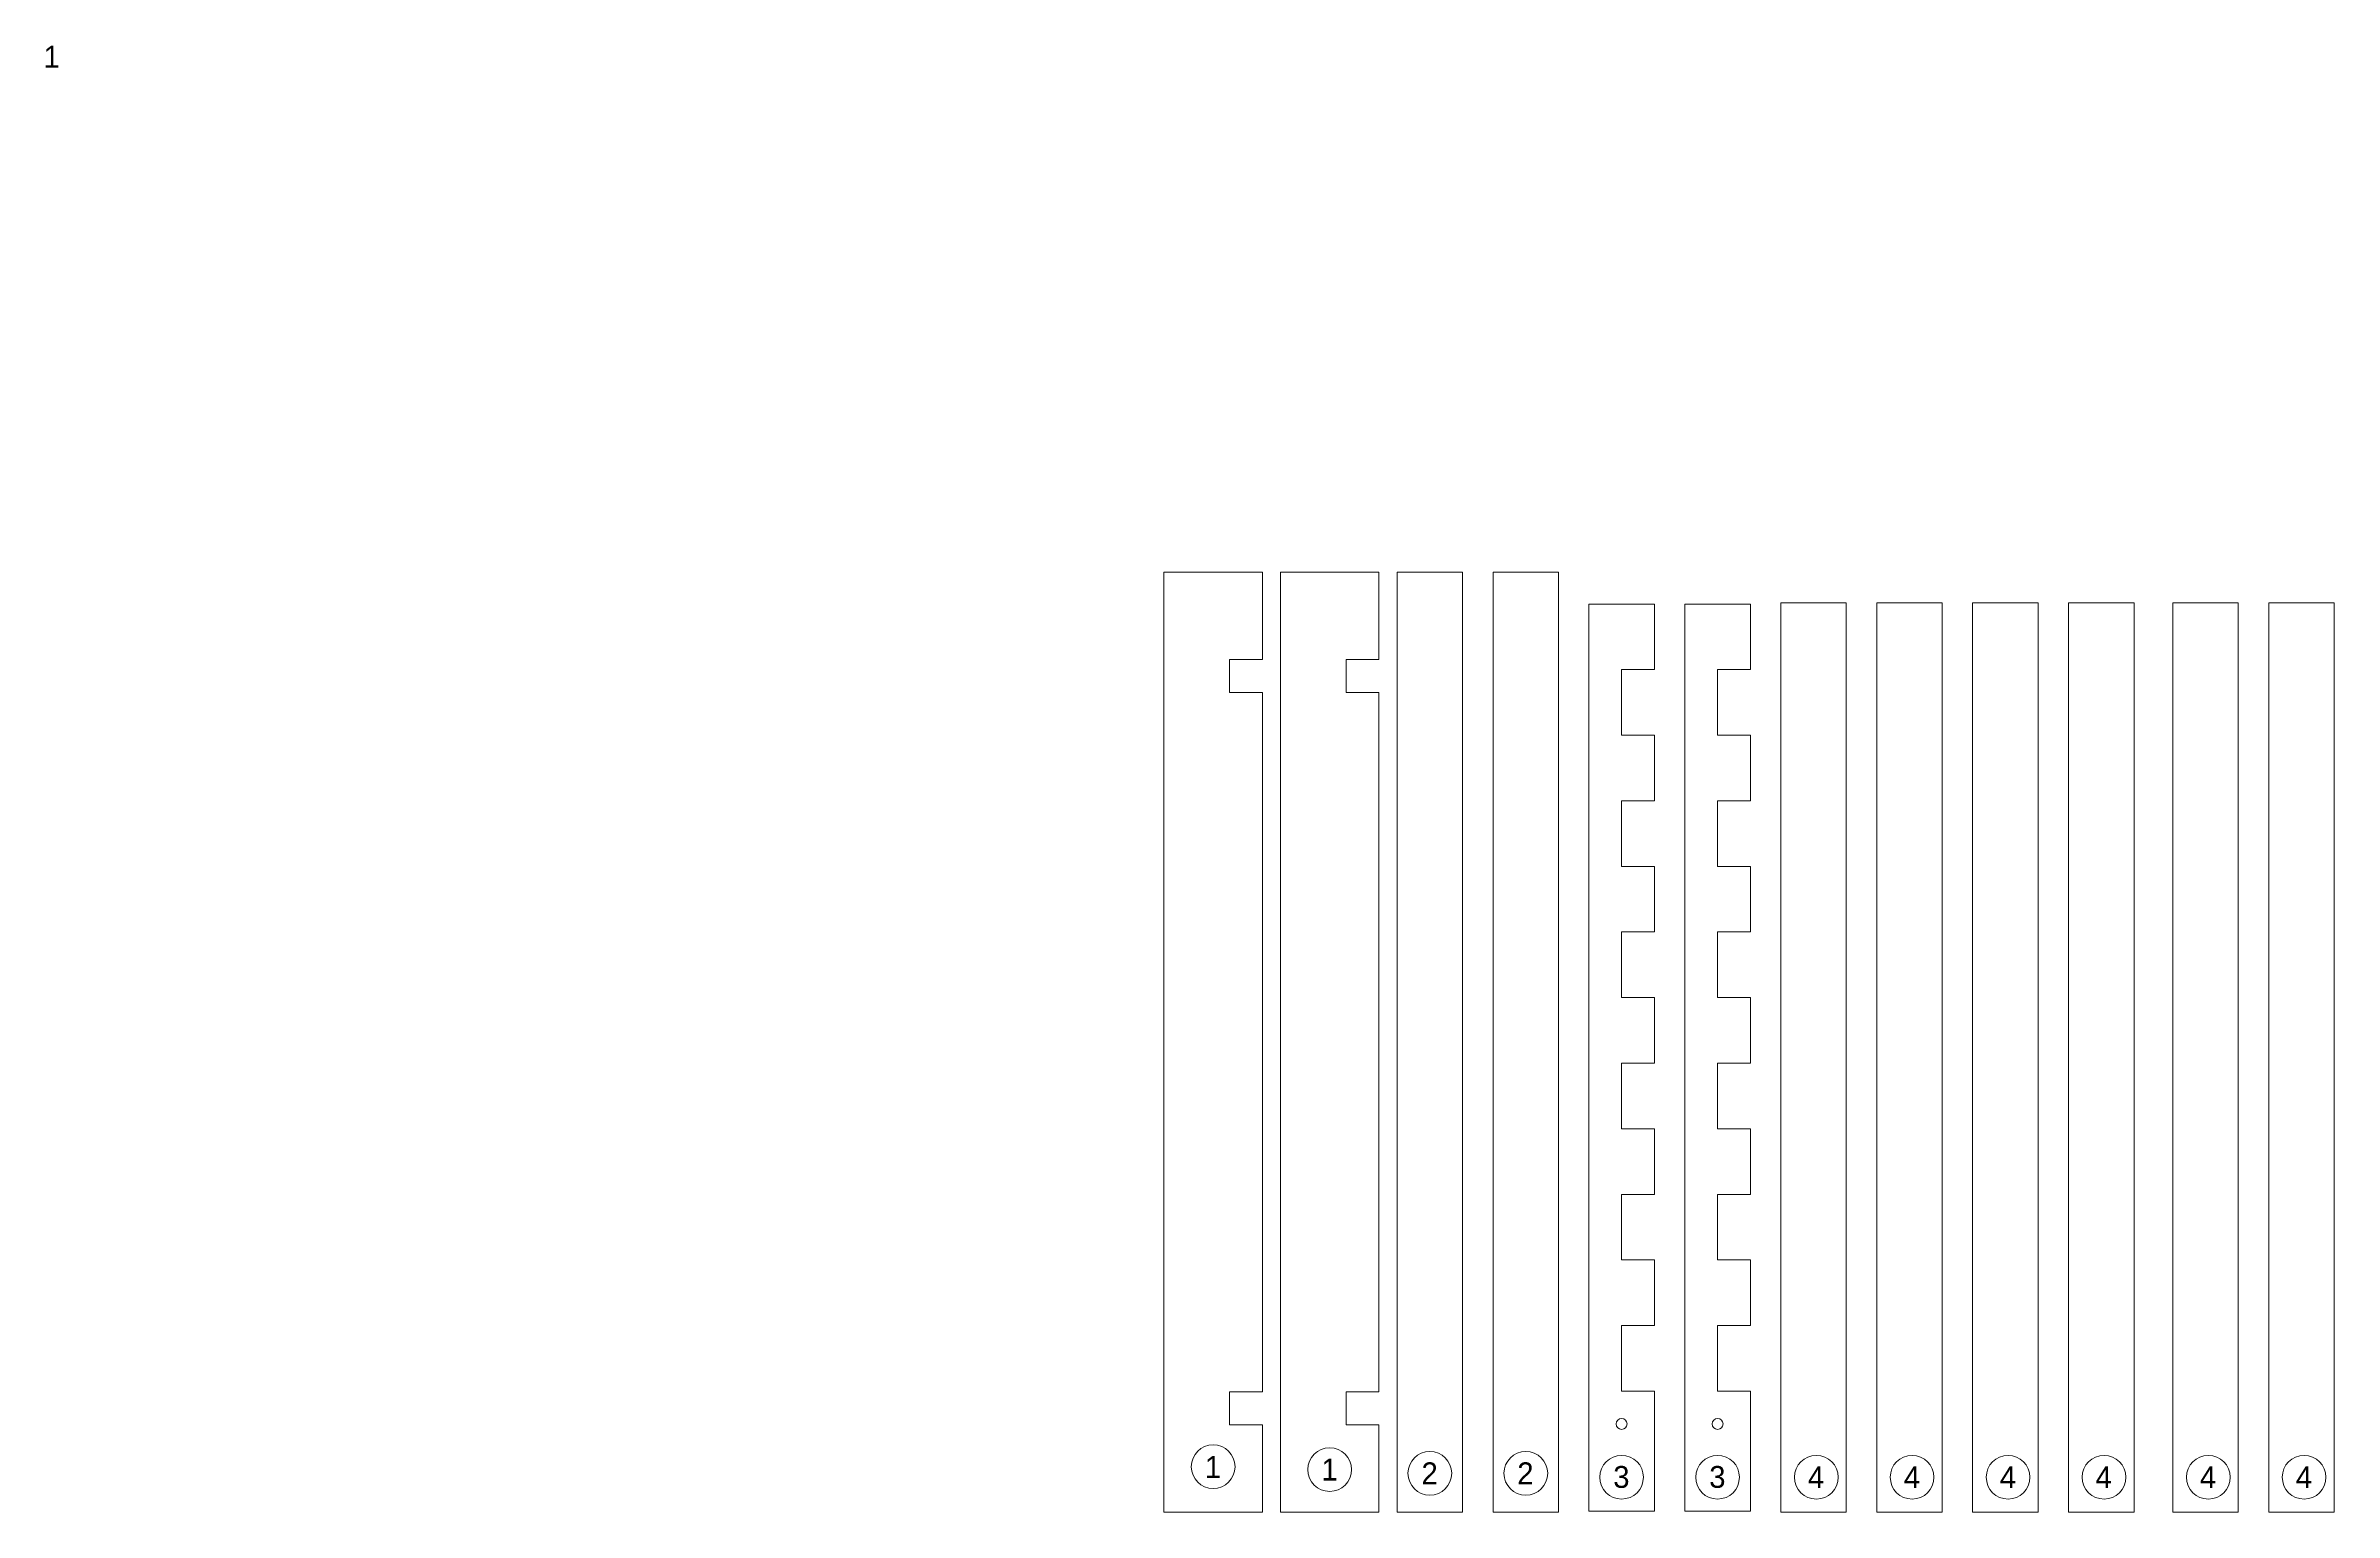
# Model space of a CAD drawing. Header units: millimetres. Extents: x -24 to 1023, y -1116 to -445.
import ezdxf

# ---------------------------------------------------------------- set-up
doc = ezdxf.new("R2010")
doc.units = ezdxf.units.MM
doc.header["$MEASUREMENT"] = 0
doc.layers.add('Camada 1', color=7, linetype='Continuous', lineweight=0)

# ---------------------------------------------------------------- blocks, each defined once
blk = doc.blocks.new('Block_0')
at = {"layer": 'Camada 1', "color": 250, "lineweight": 13, "true_color": 0x1d1d1b}
blk.add_lwpolyline([(517.8, -725.8), (517.8, -740.8), (532.8, -740.8), (532.8, -1060.8), (517.8, -1060.8), (517.8, -1075.8), (532.8, -1075.8), (532.8, -1115.8), (487.8, -1115.8), (487.8, -685.8), (532.8, -685.8), (532.8, -725.8)], close=True, dxfattribs=at)
at = {"layer": 'Camada 1', "color": 22, "lineweight": 13, "true_color": 0xe52421}
blk.add_circle((510.3, -1095), 10, dxfattribs=at)
at = {"layer": 'Camada 1', "insert": (506.5, -1100.1), "char_height": 0.2, "attachment_point": 7}
blk.add_mtext('\\C22;\\c2172133;\\FMyriad Pro|b0|i0|c1;\\H9.990667;\\W1.000000;1', dxfattribs=at)
blk = doc.blocks.new('Block_1')
at = {"layer": 'Camada 1', "color": 250, "lineweight": 13, "true_color": 0x1d1d1b}
blk.add_lwpolyline([(571.1, -725.8), (571.1, -740.8), (586.1, -740.8), (586.1, -1060.8), (571.1, -1060.8), (571.1, -1075.8), (586.1, -1075.8), (586.1, -1115.8), (541.1, -1115.8), (541.1, -685.8), (586.1, -685.8), (586.1, -725.8)], close=True, dxfattribs=at)
at = {"layer": 'Camada 1', "color": 22, "lineweight": 13, "true_color": 0xe52421}
blk.add_circle((563.6, -1096.3), 10, dxfattribs=at)
at = {"layer": 'Camada 1', "insert": (559.8, -1101.3), "char_height": 0.2, "attachment_point": 7}
blk.add_mtext('\\C22;\\c2172133;\\FMyriad Pro|b0|i0|c1;\\H9.990667;\\W1.000000;1', dxfattribs=at)
blk = doc.blocks.new('Block_2')
at = {"layer": 'Camada 1', "color": 250, "lineweight": 13, "true_color": 0x1d1d1b}
blk.add_lwpolyline([(624.4, -1115.8), (594.4, -1115.8), (594.4, -685.8), (624.4, -685.8)], close=True, dxfattribs=at)
at = {"layer": 'Camada 1', "color": 22, "lineweight": 13, "true_color": 0xe52421}
blk.add_circle((609.4, -1098), 10, dxfattribs=at)
at = {"layer": 'Camada 1', "insert": (605.6, -1103), "char_height": 0.2, "attachment_point": 7}
blk.add_mtext('\\C22;\\c2172133;\\FMyriad Pro|b0|i0|c1;\\H9.990667;\\W1.000000;2', dxfattribs=at)
blk = doc.blocks.new('Block_3')
at = {"layer": 'Camada 1', "color": 250, "lineweight": 13, "true_color": 0x1d1d1b}
blk.add_lwpolyline([(668.3, -1115.8), (638.3, -1115.8), (638.3, -685.8), (668.3, -685.8)], close=True, dxfattribs=at)
at = {"layer": 'Camada 1', "color": 22, "lineweight": 13, "true_color": 0xe52421}
blk.add_circle((653.3, -1098), 10, dxfattribs=at)
at = {"layer": 'Camada 1', "insert": (649.4, -1103), "char_height": 0.2, "attachment_point": 7}
blk.add_mtext('\\C22;\\c2172133;\\FMyriad Pro|b0|i0|c1;\\H9.990667;\\W1.000000;2', dxfattribs=at)
blk = doc.blocks.new('Block_5')
at = {"layer": 'Camada 1', "color": 250, "lineweight": 13, "true_color": 0x1d1d1b}
blk.add_lwpolyline([(697.1, -730.4), (697.1, -760.4), (712.1, -760.4), (712.1, -790.4), (697.1, -790.4), (697.1, -820.4), (712.1, -820.4), (712.1, -850.4), (697.1, -850.4), (697.1, -880.4), (712.1, -880.4), (712.1, -910.4), (697.1, -910.4), (697.1, -940.4), (712.1, -940.4), (712.1, -970.4), (697.1, -970.4), (697.1, -1000.4), (712.1, -1000.4), (712.1, -1030.4), (697.1, -1030.4), (697.1, -1060.4), (712.1, -1060.4), (712.1, -1115.4), (682.1, -1115.4), (682.1, -700.4), (712.1, -700.4), (712.1, -730.4)], close=True, dxfattribs=at)
blk.add_circle((697.1, -1075.4), 2.5, dxfattribs=at)
blk = doc.blocks.new('Block_4')
at = {"layer": 'Camada 1', "color": 22, "lineweight": 13, "true_color": 0xe52421}
blk.add_circle((697.1, -1099.8), 10, dxfattribs=at)
at = {"layer": 'Camada 1'}
blk.add_blockref('Block_5', (0, 0), dxfattribs=at)
at = {"layer": 'Camada 1', "insert": (693.3, -1104.8), "char_height": 0.2, "attachment_point": 7}
blk.add_mtext('\\C22;\\c2172133;\\FMyriad Pro|b0|i0|c1;\\H9.990667;\\W1.000000;3', dxfattribs=at)
blk = doc.blocks.new('Block_7')
at = {"layer": 'Camada 1', "color": 250, "lineweight": 13, "true_color": 0x1d1d1b}
blk.add_lwpolyline([(741, -730.4), (741, -760.4), (756, -760.4), (756, -790.4), (741, -790.4), (741, -820.4), (756, -820.4), (756, -850.4), (741, -850.4), (741, -880.4), (756, -880.4), (756, -910.4), (741, -910.4), (741, -940.4), (756, -940.4), (756, -970.4), (741, -970.4), (741, -1000.4), (756, -1000.4), (756, -1030.4), (741, -1030.4), (741, -1060.4), (756, -1060.4), (756, -1115.4), (726, -1115.4), (726, -700.4), (756, -700.4), (756, -730.4)], close=True, dxfattribs=at)
blk.add_circle((741, -1075.4), 2.5, dxfattribs=at)
blk = doc.blocks.new('Block_6')
at = {"layer": 'Camada 1', "color": 22, "lineweight": 13, "true_color": 0xe52421}
blk.add_circle((741, -1099.8), 10, dxfattribs=at)
at = {"layer": 'Camada 1'}
blk.add_blockref('Block_7', (0, 0), dxfattribs=at)
at = {"layer": 'Camada 1', "insert": (737.2, -1104.8), "char_height": 0.2, "attachment_point": 7}
blk.add_mtext('\\C22;\\c2172133;\\FMyriad Pro|b0|i0|c1;\\H9.990667;\\W1.000000;3', dxfattribs=at)
blk = doc.blocks.new('Block_8')
at = {"layer": 'Camada 1', "color": 250, "lineweight": 13, "true_color": 0x1d1d1b}
blk.add_lwpolyline([(799.9, -1115.8), (769.9, -1115.8), (769.9, -699.9), (799.9, -699.9)], close=True, dxfattribs=at)
at = {"layer": 'Camada 1', "color": 22, "lineweight": 13, "true_color": 0xe52421}
blk.add_circle((786.2, -1099.8), 10, dxfattribs=at)
at = {"layer": 'Camada 1', "insert": (782.3, -1104.8), "char_height": 0.2, "attachment_point": 7}
blk.add_mtext('\\C22;\\c2172133;\\FMyriad Pro|b0|i0|c1;\\H9.990667;\\W1.000000;4', dxfattribs=at)
blk = doc.blocks.new('Block_9')
at = {"layer": 'Camada 1', "color": 250, "lineweight": 13, "true_color": 0x1d1d1b}
blk.add_lwpolyline([(843.8, -1115.8), (813.8, -1115.8), (813.8, -699.9), (843.8, -699.9)], close=True, dxfattribs=at)
at = {"layer": 'Camada 1', "color": 22, "lineweight": 13, "true_color": 0xe52421}
blk.add_circle((830, -1099.8), 10, dxfattribs=at)
at = {"layer": 'Camada 1', "insert": (826.2, -1104.8), "char_height": 0.2, "attachment_point": 7}
blk.add_mtext('\\C22;\\c2172133;\\FMyriad Pro|b0|i0|c1;\\H9.990667;\\W1.000000;4', dxfattribs=at)
blk = doc.blocks.new('Block_10')
at = {"layer": 'Camada 1', "color": 250, "lineweight": 13, "true_color": 0x1d1d1b}
blk.add_lwpolyline([(887.6, -1115.8), (857.6, -1115.8), (857.6, -699.9), (887.6, -699.9)], close=True, dxfattribs=at)
at = {"layer": 'Camada 1', "color": 22, "lineweight": 13, "true_color": 0xe52421}
blk.add_circle((873.9, -1099.8), 10, dxfattribs=at)
at = {"layer": 'Camada 1', "insert": (870.1, -1104.8), "char_height": 0.2, "attachment_point": 7}
blk.add_mtext('\\C22;\\c2172133;\\FMyriad Pro|b0|i0|c1;\\H9.990667;\\W1.000000;4', dxfattribs=at)
blk = doc.blocks.new('Block_11')
at = {"layer": 'Camada 1', "color": 250, "lineweight": 13, "true_color": 0x1d1d1b}
blk.add_lwpolyline([(931.5, -1115.8), (901.5, -1115.8), (901.5, -699.9), (931.5, -699.9)], close=True, dxfattribs=at)
at = {"layer": 'Camada 1', "color": 22, "lineweight": 13, "true_color": 0xe52421}
blk.add_circle((917.8, -1099.8), 10, dxfattribs=at)
at = {"layer": 'Camada 1', "insert": (913.9, -1104.8), "char_height": 0.2, "attachment_point": 7}
blk.add_mtext('\\C22;\\c2172133;\\FMyriad Pro|b0|i0|c1;\\H9.990667;\\W1.000000;4', dxfattribs=at)
blk = doc.blocks.new('Block_12')
at = {"layer": 'Camada 1', "color": 250, "lineweight": 13, "true_color": 0x1d1d1b}
blk.add_lwpolyline([(979.2, -1115.8), (949.2, -1115.8), (949.2, -699.9), (979.2, -699.9)], close=True, dxfattribs=at)
at = {"layer": 'Camada 1', "color": 22, "lineweight": 13, "true_color": 0xe52421}
blk.add_circle((965.5, -1099.8), 10, dxfattribs=at)
at = {"layer": 'Camada 1', "insert": (961.6, -1104.8), "char_height": 0.2, "attachment_point": 7}
blk.add_mtext('\\C22;\\c2172133;\\FMyriad Pro|b0|i0|c1;\\H9.990667;\\W1.000000;4', dxfattribs=at)
blk = doc.blocks.new('Block_13')
at = {"layer": 'Camada 1', "color": 250, "lineweight": 13, "true_color": 0x1d1d1b}
blk.add_lwpolyline([(1023.1, -1115.8), (993.1, -1115.8), (993.1, -699.9), (1023.1, -699.9)], close=True, dxfattribs=at)
at = {"layer": 'Camada 1', "color": 22, "lineweight": 13, "true_color": 0xe52421}
blk.add_circle((1009.3, -1099.8), 10, dxfattribs=at)
at = {"layer": 'Camada 1', "insert": (1005.5, -1104.8), "char_height": 0.2, "attachment_point": 7}
blk.add_mtext('\\C22;\\c2172133;\\FMyriad Pro|b0|i0|c1;\\H9.990667;\\W1.000000;4', dxfattribs=at)

msp = doc.modelspace()

# ---------------------------------------------------------------- block references
at = {"layer": 'Camada 1'}
for name in ['Block_0', 'Block_1', 'Block_2', 'Block_3', 'Block_4', 'Block_6', 'Block_8', 'Block_9', 'Block_10', 'Block_11', 'Block_12', 'Block_13']:
    msp.add_blockref(name, (0, 0), dxfattribs=at)

# ---------------------------------------------------------------- texts
at = {"layer": 'Camada 1', "insert": (-24.7, -455), "char_height": 0.2, "attachment_point": 7}
msp.add_mtext('\\C22;\\c2172133;\\FMyriad Pro|b0|i0|c1;\\H9.990667;\\W1.000000;1', dxfattribs=at)

doc.saveas('drawing.dxf')
